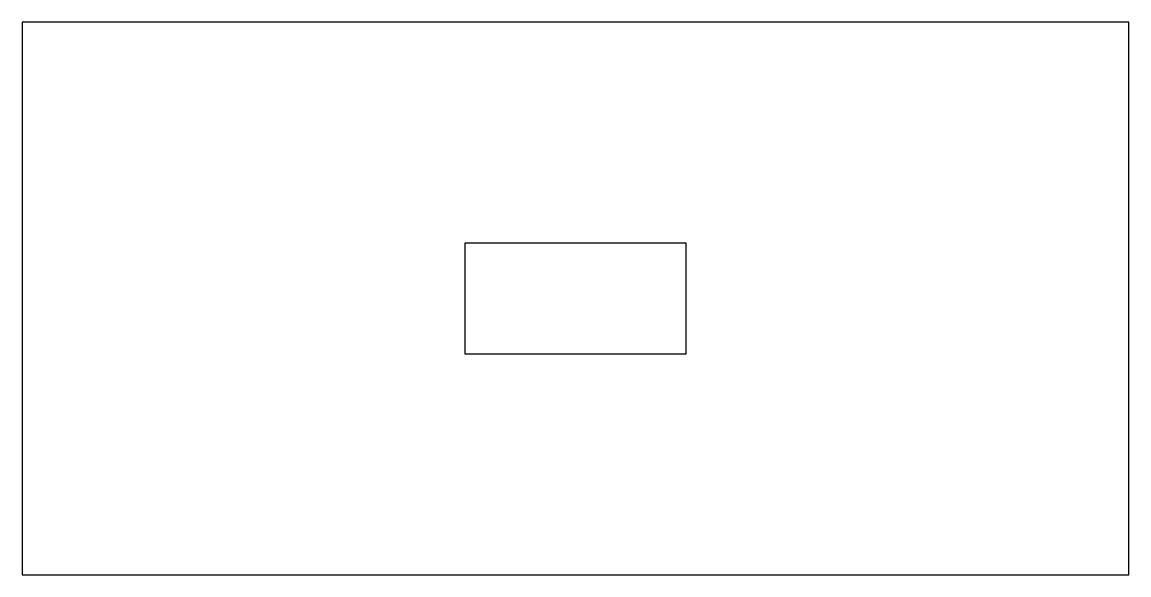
# Model space of a CAD drawing. Header units: metres. Extents: x 0 to 100, y 0 to 50.
import ezdxf

# ---------------------------------------------------------------- set-up
doc = ezdxf.new("R2010")
doc.units = ezdxf.units.M
doc.layers.add('GEOMETRY', color=7, linetype='Continuous')

msp = doc.modelspace()

# ---------------------------------------------------------------- linework, layer by layer
at = {"layer": 'GEOMETRY'}
for points in [[(0, 0), (100, 0), (100, 50), (0, 50)], [(40, 20), (60, 20), (60, 30), (40, 30)]]:
    msp.add_lwpolyline(points, close=True, dxfattribs=at)

doc.saveas('drawing.dxf')
